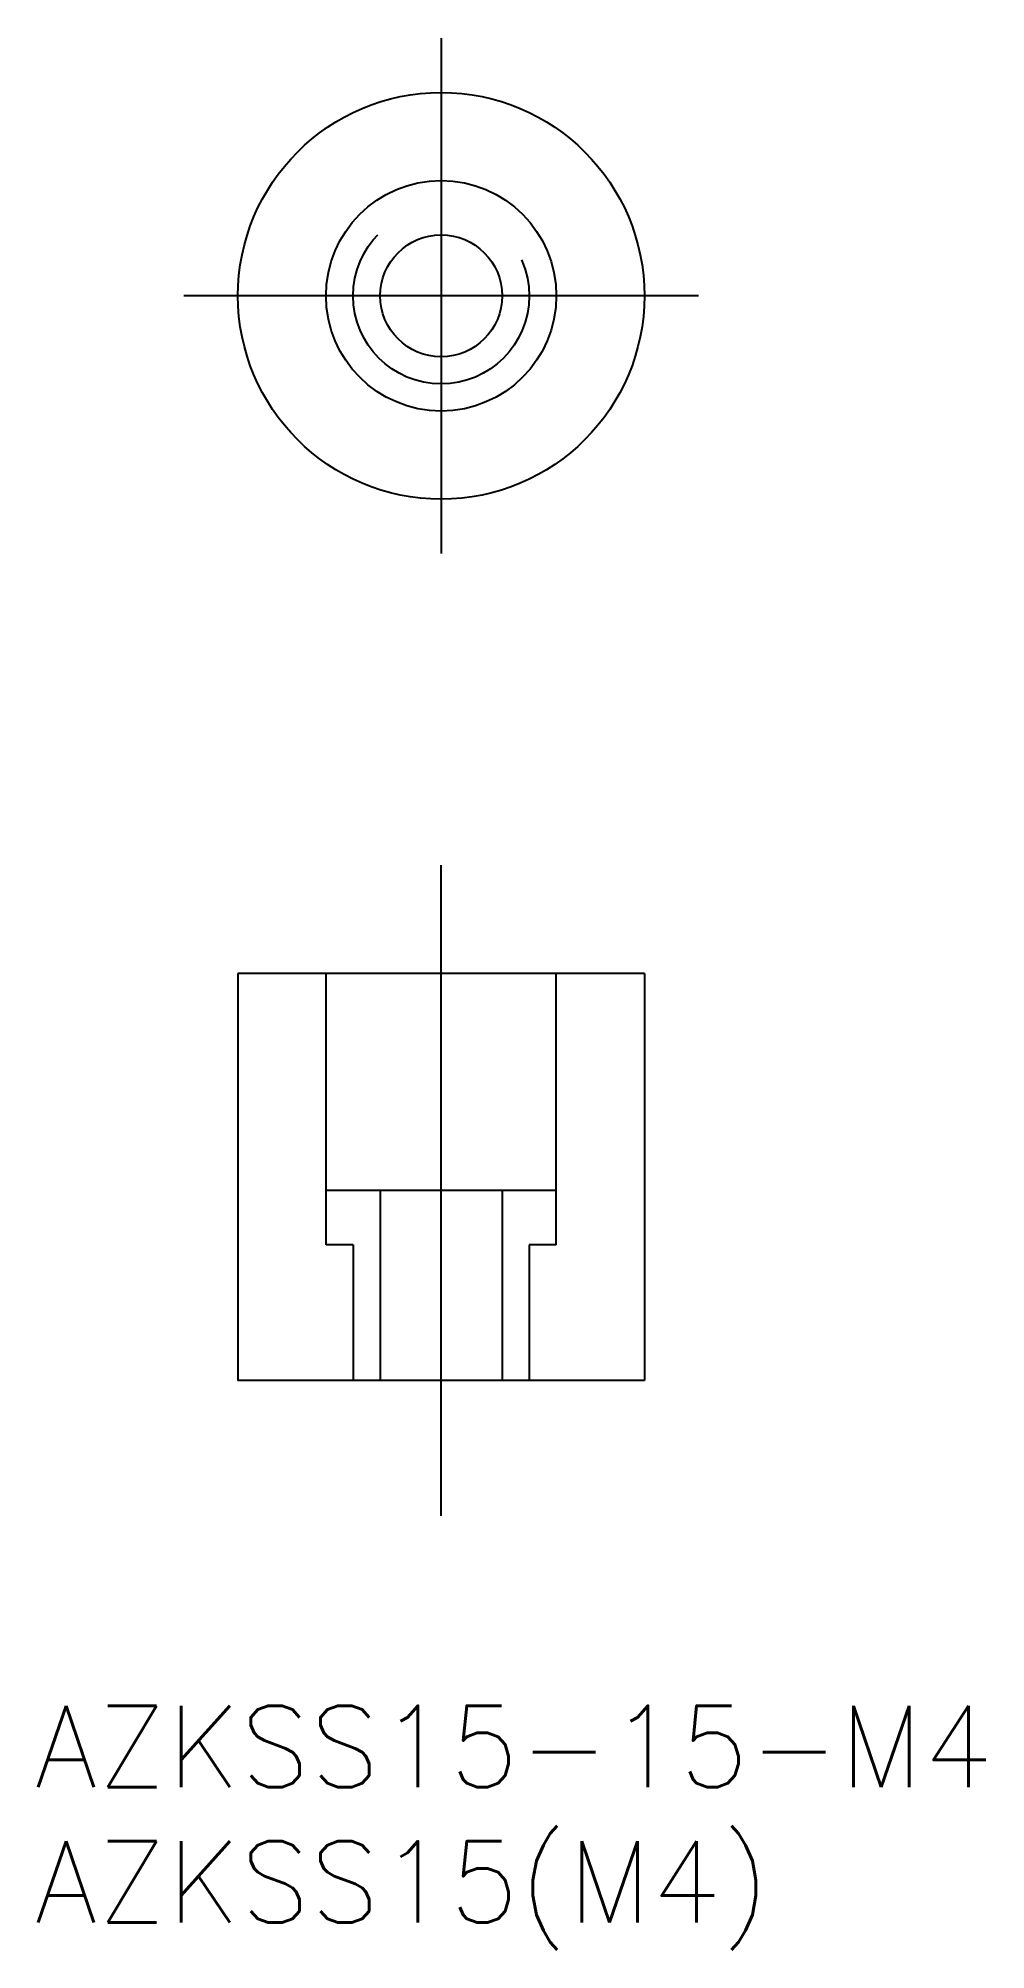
# Model space of a CAD drawing. Extents: x -14.9 to 20.1, y -61 to 9.5.
import ezdxf

# ---------------------------------------------------------------- set-up
doc = ezdxf.new("R2010")
doc.units = 0
doc.linetypes.add('CENTER', pattern=[50.8, 31.75, -6.35, 6.35, -6.35])
doc.linetypes.add('DASHED', pattern=[19.05, 12.7, -6.35])
doc.layers.get('0').update_dxf_attribs({"linetype": 'CONTINUOUS'})
doc.layers.add('CENTER', color=1, linetype='CENTER')
doc.styles.get("Standard").update_dxf_attribs({"font": 'txt.shx', "height": 3, "bigfont": 'bigfont.shx'})

# ---------------------------------------------------------------- blocks, each defined once
blk = doc.blocks.new('*U11')
at = {"color": 7, "linetype": 'CONTINUOUS'}
blk.add_text('AZKSS15-15-M4', height=3, dxfattribs=at).set_placement((-15, -55))
blk = doc.blocks.new('*U12')
at = {"color": 7, "linetype": 'CONTINUOUS'}
blk.add_text('AZKSS15(M4)', height=3, dxfattribs=at).set_placement((-15, -60))

msp = doc.modelspace()

# ---------------------------------------------------------------- linework, layer by layer
at = {"color": 7, "linetype": 'CONTINUOUS'}
for p, q in [((-7.5, -25), (-7.5, -40)), ((7.5, -25), (-7.5, -25)), ((-4.25, -35), (-4.25, -25)), ((4.25, -35), (4.25, -25)), ((7.5, -25), (7.5, -40)), ((4.25, -33), (-4.25, -33)), ((-2.25, -33), (-2.25, -40)), ((2.25, -33), (2.25, -40)), ((-3.25, -35), (-4.25, -35)), ((-3.25, -35), (-3.25, -40)), ((4.25, -35), (3.25, -35)), ((3.25, -35), (3.25, -40)), ((7.5, -40), (-7.5, -40))]:
    msp.add_line(p, q, dxfattribs=at)
for radius in [7.5, 4.25, 2.25]:
    msp.add_circle((0, 0), radius, dxfattribs=at)
at = {"color": 3, "linetype": 'DASHED'}
msp.add_circle((0, 0), 3.25, dxfattribs=at)
at = {"layer": 'CENTER', "color": 1, "linetype": 'CENTER'}
for p, q in [((0, 9.5), (0, -9.5)), ((9.5, 0), (-9.5, 0)), ((0, -45), (0, -21))]:
    msp.add_line(p, q, dxfattribs=at)

# ---------------------------------------------------------------- block references
at = {"color": 7, "linetype": 'CONTINUOUS'}
for name in ['*U11', '*U12']:
    msp.add_blockref(name, (0, 0), dxfattribs=at)

doc.saveas('drawing.dxf')
